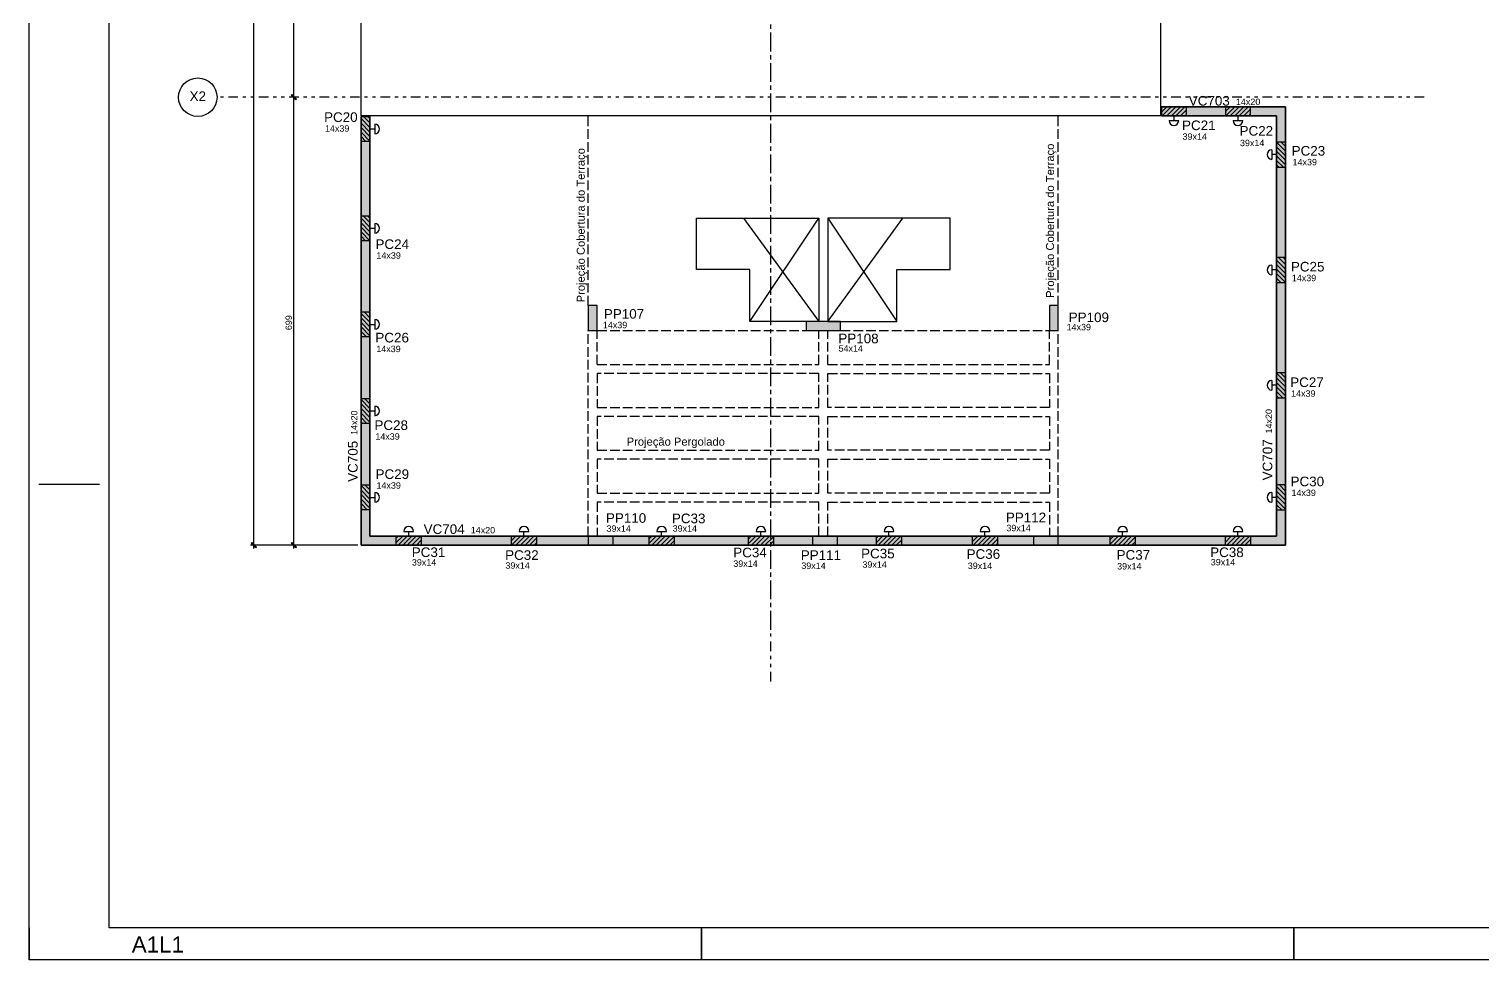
# Model space of a CAD drawing. Extents: x 0 to 95, y 0 to 59.4.
# Drawn here: x 0 to 45.41, y 0 to 29.05 of the extents above; entities that cross this region are included whole.
import ezdxf

# ---------------------------------------------------------------- set-up
doc = ezdxf.new("R2010")
doc.units = 0
doc.header["$MEASUREMENT"] = 0
doc.linetypes.add('ESTILO_TQS_0004', pattern=[1.09, 0.3, -0.15, 0.02, -0.15, 0.02, -0.15, 0.3])
doc.linetypes.add('ESTILO_TQS_0005', pattern=[0.4, 0.3, -0.1])
for name, color, linetype in [('1', 1, 'CONTINUOUS'), ('2', 2, 'CONTINUOUS'), ('20', 241, 'CONTINUOUS'), ('3', 3, 'CONTINUOUS'), ('37', 8, 'CONTINUOUS'), ('4', 4, 'CONTINUOUS'), ('5', 5, 'CONTINUOUS'), ('7', 7, 'CONTINUOUS'), ('8', 8, 'CONTINUOUS')]:
    doc.layers.add(name, color=color, linetype=linetype)
doc.styles.add('TQS_ARIAL', font='arial.ttf')

msp = doc.modelspace()

# ---------------------------------------------------------------- linework, layer by layer
at = {"layer": '1', "linetype": 'Continuous'}
for p, q in [((7.020947, 12.845198), (7.020947, 51.825202)), ((8.269849, 26.8252), (8.269849, 37.8452)), ((8.417961, 26.9252), (8.169849, 26.9252)), ((8.417961, 26.9252), (8.169849, 26.9252)), ((8.269849, 12.845198), (8.269849, 27.0252)), ((22.319785, 23.145197), (24.6676, 19.925195)), ((22.507602, 19.925195), (24.6676, 23.145197)), ((24.9476, 19.925195), (27.295415, 23.145197)), ((24.9476, 23.145197), (27.107598, 19.925195)), ((10.071957, 12.945198), (6.920947, 12.945198)), ((10.2676, 12.945198), (8.169849, 12.945198))]:
    msp.add_line(p, q, dxfattribs=at)
at = {"layer": '1', "linetype": 'ESTILO_TQS_0005'}
for p, q in [((17.4676, 20.425198), (17.4676, 26.345198)), ((32.1476, 20.425198), (32.1476, 26.345198)), ((17.4676, 13.225202), (17.4676, 19.645198)), ((17.7476, 19.645202), (24.2676, 19.645202)), ((17.7476, 18.585202), (17.7476, 19.645198)), ((24.6676, 18.585202), (24.6676, 19.645195)), ((24.9476, 18.585202), (24.9476, 19.645195)), ((25.3476, 19.645195), (31.8676, 19.645195)), ((31.8676, 18.585202), (31.8676, 19.645198)), ((32.1476, 13.225202), (32.1476, 19.645198)), ((17.7476, 18.585202), (24.6676, 18.585202)), ((24.9476, 18.585202), (31.8676, 18.585202))]:
    msp.add_line(p, q, dxfattribs=at)
at = {"layer": '1', "linetype": 'Continuous'}
for points in [[(58.000016, 0.000071), (39.500016, 0.000071), (39.500016, 1.000071), (39.500016, 0.000071), (21.000016, 0.000071), (21.000016, 1.000071), (21.000016, 0.000071), (21.000016, 1.000071), (21.000016, 0.000071), (0.000016, 0.000071), (0.000016, 1.000071), (0.000016, 0.000071), (0.000016, 29.700071), (2.500016, 29.700071), (0.000016, 29.700071), (0.000016, 59.400071), (2.500016, 59.400071), (0.000016, 59.400071)], [(8.34941, 26.863317), (8.206504, 27.006223), (8.188827, 26.988545), (8.331732, 26.845639), (8.34941, 26.863317)], [(8.34941, 26.863317), (8.206504, 27.006223), (8.188827, 26.988545), (8.331732, 26.845639), (8.34941, 26.863317)], [(7.100507, 12.883316), (6.957602, 13.026221), (6.939924, 13.008543), (7.08283, 12.865638), (7.100507, 12.883316)], [(8.34941, 12.883316), (8.206504, 13.026221), (8.188827, 13.008543), (8.331732, 12.865638), (8.34941, 12.883316)]]:
    msp.add_lwpolyline(points, dxfattribs=at)
at = {"layer": '1', "linetype": 'ESTILO_TQS_0005'}
for points in [[(17.7476, 17.245202), (24.6676, 17.245202), (24.6676, 18.305202), (17.7476, 18.305202), (17.7476, 17.245202)], [(31.8676, 17.245202), (24.9476, 17.245202), (24.9476, 18.305202), (31.8676, 18.305202), (31.8676, 17.245202)], [(17.7476, 15.905202), (24.6676, 15.905202), (24.6676, 16.965202), (17.7476, 16.965202), (17.7476, 15.905202)], [(31.8676, 15.905202), (24.9476, 15.905202), (24.9476, 16.965202), (31.8676, 16.965202), (31.8676, 15.905202)], [(17.7476, 14.565202), (24.6676, 14.565202), (24.6676, 15.625202), (17.7476, 15.625202), (17.7476, 14.565202)], [(31.8676, 14.565202), (24.9476, 14.565202), (24.9476, 15.625202), (31.8676, 15.625202), (31.8676, 14.565202)], [(17.7476, 13.225202), (24.6676, 13.225202), (24.6676, 14.285202), (17.7476, 14.285202), (17.7476, 13.225202)], [(31.8676, 13.225202), (24.9476, 13.225202), (24.9476, 14.285202), (31.8676, 14.285202), (31.8676, 13.225202)]]:
    msp.add_lwpolyline(points, dxfattribs=at)
at = {"layer": '1', "linetype": 'Continuous'}
msp.add_circle((5.270555, 26.9252), 0.6, dxfattribs=at)
for points in [[(8.34941, 26.863317), (8.206504, 27.006223), (8.188827, 26.988545)], [(8.34941, 26.863317), (8.206504, 27.006223), (8.188827, 26.988545)], [(8.34941, 26.863317), (8.188827, 26.988545), (8.331732, 26.845639)], [(8.34941, 26.863317), (8.188827, 26.988545), (8.331732, 26.845639)], [(8.34941, 26.863317), (8.331732, 26.845639), (8.34941, 26.863317)], [(8.34941, 26.863317), (8.331732, 26.845639), (8.34941, 26.863317)], [(7.100507, 12.883316), (6.957602, 13.026221), (6.939924, 13.008543)], [(7.100507, 12.883316), (6.939924, 13.008543), (7.08283, 12.865638)], [(7.100507, 12.883316), (7.08283, 12.865638), (7.100507, 12.883316)], [(8.34941, 12.883316), (8.206504, 13.026221), (8.188827, 13.008543)], [(8.34941, 12.883316), (8.188827, 13.008543), (8.331732, 12.865638)], [(8.34941, 12.883316), (8.331732, 12.865638), (8.34941, 12.883316)]]:
    msp.add_solid(points, dxfattribs=at)
at = {"layer": '2', "linetype": 'ESTILO_TQS_0004'}
for p, q in [((23.1676, 10.306425), (23.1676, 55.980159)), ((23.1676, 8.690241), (23.1676, 54.363975)), ((23.1676, 10.306428), (23.1676, 54.363975)), ((23.1676, 10.306425), (23.1676, 54.363972)), ((43.574805, 26.9252), (5.870555, 26.9252))]:
    msp.add_line(p, q, dxfattribs=at)
at = {"layer": '2', "linetype": 'Continuous'}
for p, q in [((8.517961, 26.9252), (8.517961, 26.9252)), ((8.517961, 26.9252), (8.517961, 26.9252)), ((35.367644, 26.458098), (35.534763, 26.625217)), ((35.367644, 26.59952), (35.393341, 26.625217)), ((35.396184, 26.345217), (35.676184, 26.625217)), ((35.537605, 26.345217), (35.817605, 26.625217)), ((35.679027, 26.345217), (35.959027, 26.625217)), ((35.757644, 26.345217), (35.757644, 26.195217)), ((35.820448, 26.345217), (36.100448, 26.625217)), ((35.96187, 26.345217), (36.147644, 26.530992)), ((36.103291, 26.345217), (36.147644, 26.38957)), ((37.367644, 26.478199), (37.514665, 26.62522)), ((37.367644, 26.619621), (37.373244, 26.62522)), ((37.376086, 26.34522), (37.656086, 26.62522)), ((37.517508, 26.34522), (37.797508, 26.62522)), ((37.658929, 26.34522), (37.938929, 26.62522)), ((37.757644, 26.34522), (37.757644, 26.19522)), ((37.80035, 26.34522), (38.08035, 26.62522)), ((37.941772, 26.34522), (38.147644, 26.551093)), ((38.083193, 26.34522), (38.147644, 26.409671)), ((10.3676, 26.260531), (10.6476, 25.980531)), ((10.3676, 26.11911), (10.6476, 25.83911)), ((10.3676, 25.977689), (10.6476, 25.697689)), ((10.444351, 26.325202), (10.6476, 26.121953)), ((10.585772, 26.325202), (10.6476, 26.263374)), ((10.6476, 25.935202), (10.7976, 25.935202)), ((10.7976, 26.085202), (10.7976, 25.785202)), ((35.607644, 26.195217), (35.907644, 26.195217)), ((37.607644, 26.19522), (37.907644, 26.19522)), ((10.3676, 25.836267), (10.6476, 25.556267)), ((10.3676, 25.694846), (10.517244, 25.545202)), ((10.3676, 25.553424), (10.375823, 25.545202)), ((38.9676, 25.520538), (39.2476, 25.240538)), ((39.104358, 25.525202), (39.2476, 25.38196)), ((39.24578, 25.525202), (39.2476, 25.523381)), ((38.8176, 25.285202), (38.8176, 24.985202)), ((38.9676, 25.135202), (38.8176, 25.135202)), ((38.9676, 25.379117), (39.2476, 25.099117)), ((38.9676, 25.237696), (39.2476, 24.957696)), ((38.9676, 25.096274), (39.2476, 24.816274)), ((38.9676, 24.954853), (39.177251, 24.745202)), ((38.9676, 24.813432), (39.03583, 24.745202)), ((10.433081, 23.225202), (10.6476, 23.010683)), ((10.574503, 23.225202), (10.6476, 23.152104)), ((10.3676, 23.149261), (10.6476, 22.869261)), ((10.3676, 23.00784), (10.6476, 22.72784)), ((10.3676, 22.866419), (10.6476, 22.586419)), ((10.3676, 22.724997), (10.6476, 22.445202)), ((10.6476, 22.835202), (10.7976, 22.835202)), ((10.7976, 22.985202), (10.7976, 22.685202)), ((10.3676, 22.583576), (10.505974, 22.445202)), ((38.9676, 21.843583), (39.2476, 21.563583)), ((39.027403, 21.925202), (39.2476, 21.705005)), ((39.168824, 21.925202), (39.2476, 21.846426)), ((38.8176, 21.685202), (38.8176, 21.385202)), ((38.9676, 21.535202), (38.8176, 21.535202)), ((38.9676, 21.702162), (39.2476, 21.422162)), ((38.9676, 21.56074), (39.2476, 21.28074)), ((38.9676, 21.419319), (39.241718, 21.145202)), ((38.9676, 21.277898), (39.100296, 21.145202)), ((10.3676, 20.179413), (10.6476, 19.899413)), ((10.3676, 20.037992), (10.6476, 19.757992)), ((10.463233, 20.225202), (10.6476, 20.040834)), ((10.604654, 20.225202), (10.6476, 20.182256)), ((10.7976, 19.985202), (10.7976, 19.685202)), ((10.3676, 19.89657), (10.6476, 19.61657)), ((10.3676, 19.755149), (10.6476, 19.475149)), ((10.3676, 19.613728), (10.536126, 19.445202)), ((10.6476, 19.835202), (10.7976, 19.835202)), ((10.3676, 19.472306), (10.394705, 19.445202)), ((38.9676, 18.308049), (39.2476, 18.028049)), ((38.9676, 18.166628), (39.2476, 17.886628)), ((39.091869, 18.325202), (39.2476, 18.169471)), ((39.23329, 18.325202), (39.2476, 18.310892)), ((38.8176, 18.085202), (38.8176, 17.785202)), ((38.9676, 17.935202), (38.8176, 17.935202)), ((38.9676, 18.025207), (39.2476, 17.745207)), ((38.9676, 17.883785), (39.2476, 17.603785)), ((38.9676, 17.742364), (39.164762, 17.545202)), ((10.3676, 17.492407), (10.6476, 17.212407)), ((10.3676, 17.350986), (10.6476, 17.070986)), ((10.476227, 17.525202), (10.6476, 17.353829)), ((10.617648, 17.525202), (10.6476, 17.49525)), ((10.7976, 17.285202), (10.7976, 16.985202)), ((38.9676, 17.600942), (39.023341, 17.545202)), ((10.3676, 17.209564), (10.6476, 16.929564)), ((10.3676, 17.068143), (10.6476, 16.788143)), ((10.3676, 16.926722), (10.54912, 16.745202)), ((10.6476, 17.135202), (10.7976, 17.135202)), ((10.3676, 16.7853), (10.407699, 16.745202)), ((10.3676, 14.805401), (10.6476, 14.525401)), ((10.3676, 14.66398), (10.6476, 14.38398)), ((10.489221, 14.825202), (10.6476, 14.666823)), ((10.630643, 14.825202), (10.6476, 14.808244)), ((10.7976, 14.585202), (10.7976, 14.285202)), ((38.8176, 14.585202), (38.8176, 14.285202)), ((38.9676, 14.772515), (39.2476, 14.492515)), ((38.9676, 14.631094), (39.2476, 14.351094)), ((39.056335, 14.825202), (39.2476, 14.633937)), ((39.197757, 14.825202), (39.2476, 14.775358)), ((10.3676, 14.522559), (10.6476, 14.242559)), ((10.3676, 14.381137), (10.6476, 14.101137)), ((10.3676, 14.239716), (10.562114, 14.045202)), ((10.3676, 14.098295), (10.420693, 14.045202)), ((10.6476, 14.435202), (10.7976, 14.435202)), ((38.9676, 14.435202), (38.8176, 14.435202)), ((38.9676, 14.489673), (39.2476, 14.209673)), ((38.9676, 14.348251), (39.2476, 14.068251)), ((38.9676, 14.20683), (39.129228, 14.045202)), ((38.9676, 14.065409), (38.987807, 14.045202)), ((11.467591, 13.023226), (11.669564, 13.225198)), ((11.467591, 13.164647), (11.528142, 13.225198)), ((11.530985, 12.945198), (11.810985, 13.225198)), ((11.672406, 12.945198), (11.952406, 13.225198)), ((11.707591, 13.375198), (12.007591, 13.375198)), ((11.813828, 12.945198), (12.093828, 13.225198)), ((11.857591, 13.225198), (11.857591, 13.375198)), ((11.955249, 12.945198), (12.235249, 13.225198)), ((15.067591, 12.946271), (15.346519, 13.225198)), ((15.067591, 13.087692), (15.205097, 13.225198)), ((15.20794, 12.945198), (15.48794, 13.225198)), ((15.307591, 13.375198), (15.607591, 13.375198)), ((15.349361, 12.945198), (15.629361, 13.225198)), ((15.457591, 13.225198), (15.457591, 13.375198)), ((15.490783, 12.945198), (15.770783, 13.225198)), ((19.367591, 13.00363), (19.589158, 13.225197)), ((19.367591, 13.145052), (19.447737, 13.225197)), ((19.45058, 12.945197), (19.73058, 13.225197)), ((19.592001, 12.945197), (19.872001, 13.225197)), ((19.607591, 13.375197), (19.907591, 13.375197)), ((19.733422, 12.945197), (20.013422, 13.225197)), ((19.757591, 13.225197), (19.757591, 13.375197)), ((19.874844, 12.945197), (20.147591, 13.217945)), ((22.467591, 12.99236), (22.700429, 13.225198)), ((22.467591, 13.133782), (22.559008, 13.225198)), ((22.561851, 12.945198), (22.841851, 13.225198)), ((22.703272, 12.945198), (22.983272, 13.225198)), ((22.707591, 13.375198), (23.007591, 13.375198)), ((22.844693, 12.945198), (23.124693, 13.225198)), ((22.857591, 13.225198), (22.857591, 13.375198)), ((22.986115, 12.945198), (23.247591, 13.206675)), ((26.467591, 13.032562), (26.660227, 13.225198)), ((26.467591, 13.173984), (26.518806, 13.225198)), ((26.521649, 12.945198), (26.801649, 13.225198)), ((26.66307, 12.945198), (26.94307, 13.225198)), ((26.707591, 13.375198), (27.007591, 13.375198)), ((26.804491, 12.945198), (27.084491, 13.225198)), ((26.857591, 13.225198), (26.857591, 13.375198)), ((26.945913, 12.945198), (27.225913, 13.225198)), ((29.467591, 13.062714), (29.630076, 13.225198)), ((29.467591, 13.204135), (29.488654, 13.225198)), ((29.491497, 12.945198), (29.771497, 13.225198)), ((29.632918, 12.945198), (29.912918, 13.225198)), ((29.707591, 13.375198), (30.007591, 13.375198)), ((29.77434, 12.945198), (30.05434, 13.225198)), ((29.857591, 13.225198), (29.857591, 13.375198)), ((29.915761, 12.945198), (30.195761, 13.225198)), ((33.767591, 12.978652), (34.014138, 13.225198)), ((33.767591, 13.120073), (33.872716, 13.225198)), ((33.875559, 12.945198), (34.155559, 13.225198)), ((34.007591, 13.375198), (34.307591, 13.375198)), ((34.016981, 12.945198), (34.296981, 13.225198)), ((34.157591, 13.225198), (34.157591, 13.375198)), ((34.158402, 12.945198), (34.438402, 13.225198)), ((34.299823, 12.945198), (34.547591, 13.192966)), ((37.367591, 13.043118), (37.549672, 13.225198)), ((37.367591, 13.184539), (37.40825, 13.225198)), ((37.411093, 12.945198), (37.691093, 13.225198)), ((37.552514, 12.945198), (37.832514, 13.225198)), ((37.607591, 13.375198), (37.907591, 13.375198)), ((37.693936, 12.945198), (37.973936, 13.225198)), ((37.757591, 13.225198), (37.757591, 13.375198)), ((37.835357, 12.945198), (38.115357, 13.225198)), ((10.171957, 12.945198), (10.171957, 12.945198)), ((10.3676, 12.945198), (10.3676, 12.945198)), ((12.09667, 12.945198), (12.247591, 13.096119)), ((12.238092, 12.945198), (12.247591, 12.954698)), ((15.632204, 12.945198), (15.847591, 13.160585)), ((15.773626, 12.945198), (15.847591, 13.019164)), ((20.016265, 12.945197), (20.147591, 13.076523)), ((23.127536, 12.945198), (23.247591, 13.065254)), ((27.087334, 12.945198), (27.247591, 13.105456)), ((27.228755, 12.945198), (27.247591, 12.964034)), ((30.057183, 12.945198), (30.247591, 13.135607)), ((30.198604, 12.945198), (30.247591, 12.994186)), ((34.441245, 12.945198), (34.547591, 13.051545)), ((37.976778, 12.945198), (38.147591, 13.116011)), ((38.1182, 12.945198), (38.147591, 12.97459))]:
    msp.add_line(p, q, dxfattribs=at)
for centre, start, end in [((10.7976, 25.935202), 270, 90), ((35.757644, 26.195217), 180, 0), ((37.757644, 26.19522), 180, 0), ((38.8176, 25.135202), 90, 270), ((10.7976, 22.835202), 270, 90), ((38.8176, 21.535202), 90, 270), ((10.7976, 19.835202), 270, 90), ((38.8176, 17.935202), 90, 270), ((10.7976, 17.135202), 270, 90), ((10.7976, 14.435202), 270, 90), ((38.8176, 14.435202), 90, 270), ((11.857591, 13.375198), 0, 180), ((15.457591, 13.375198), 0, 180), ((19.757591, 13.375197), 0, 180), ((22.857591, 13.375198), 0, 180), ((26.857591, 13.375198), 0, 180), ((29.857591, 13.375198), 0, 180), ((34.157591, 13.375198), 0, 180), ((37.757591, 13.375198), 0, 180)]:
    msp.add_arc(centre, 0.15, start, end, dxfattribs=at)
at = {"layer": '20', "linetype": 'Continuous'}
msp.add_lwpolyline([(10.3676, 26.325202), (10.3676, 12.945198), (39.2476, 12.945198), (39.2476, 26.625202), (35.367644, 26.625202), (35.367644, 26.345198), (38.9676, 26.345198), (38.9676, 13.225202), (10.6476, 13.225202), (10.6476, 26.325202), (10.3676, 26.325202)], dxfattribs=at)
for points in [[(38.9676, 26.345198), (39.2476, 26.625202), (35.367644, 26.625202)], [(38.9676, 26.345198), (35.367644, 26.625202), (35.367644, 26.345198)], [(38.9676, 26.345198), (39.2476, 12.945198), (39.2476, 26.625202)], [(38.9676, 26.345198), (38.9676, 13.225202), (39.2476, 12.945198)], [(10.6476, 13.225202), (10.6476, 26.325202), (10.3676, 26.325202)], [(10.6476, 13.225202), (10.3676, 26.325202), (10.3676, 12.945198)], [(10.6476, 13.225202), (10.3676, 12.945198), (39.2476, 12.945198)], [(10.6476, 13.225202), (39.2476, 12.945198), (38.9676, 13.225202)]]:
    msp.add_solid(points, dxfattribs=at)
at = {"layer": '3', "linetype": 'Continuous'}
for q in [(35.3476, 38.325202), (10.3676, 26.345195)]:
    msp.add_line((35.3476, 26.345195), q, dxfattribs=at)
for points in [[(10.3676, 26.345195), (10.3676, 51.725202), (39.2476, 51.725202), (39.2476, 38.045202), (35.367644, 38.045202)], [(35.367696, 26.625198), (39.2476, 26.625198), (39.2476, 12.945198), (10.3676, 12.945198), (10.3676, 26.325202)]]:
    msp.add_lwpolyline(points, dxfattribs=at)
at = {"layer": '37', "linetype": 'Continuous'}
for points in [[(17.4676, 19.645198), (17.7476, 19.645198), (17.7476, 20.425195)], [(17.4676, 19.645198), (17.7476, 20.425195), (17.4676, 20.425195)], [(17.4676, 19.645198), (17.4676, 20.425195), (17.4676, 19.645198)], [(31.8676, 19.645198), (32.1476, 19.645198), (32.1476, 20.425195)], [(31.8676, 19.645198), (32.1476, 20.425195), (31.8676, 20.425195)], [(31.8676, 19.645198), (31.8676, 20.425195), (31.8676, 19.645198)], [(24.2676, 19.645195), (25.3476, 19.645195), (25.3476, 19.925198)], [(24.2676, 19.645195), (25.3476, 19.925198), (24.2676, 19.925198)], [(24.2676, 19.645195), (24.2676, 19.925198), (24.2676, 19.645195)], [(17.4676, 12.945198), (18.2476, 12.945198), (18.2476, 13.225202)], [(17.4676, 12.945198), (18.2476, 13.225202), (17.4676, 13.225202)], [(17.4676, 12.945198), (17.4676, 13.225202), (17.4676, 12.945198)], [(24.4676, 12.945198), (25.2476, 12.945198), (25.2476, 13.225202)], [(24.4676, 12.945198), (25.2476, 13.225202), (24.4676, 13.225202)], [(24.4676, 12.945198), (24.4676, 13.225202), (24.4676, 12.945198)], [(31.367591, 12.945198), (32.1476, 12.945198), (32.1476, 13.225198)], [(31.367591, 12.945198), (32.1476, 13.225198), (31.367591, 13.225198)], [(31.367591, 12.945198), (31.367591, 13.225198), (31.367591, 12.945198)]]:
    msp.add_solid(points, dxfattribs=at)
at = {"layer": '4', "linetype": 'Continuous'}
msp.add_lwpolyline([(10.6476, 26.325198), (10.6476, 13.225198), (38.9676, 13.225198), (38.9676, 26.345195), (35.3676, 26.345195), (35.3676, 26.625198), (39.2476, 26.625198), (39.2476, 12.945195), (10.3676, 12.945195), (10.3676, 26.325198), (10.6476, 26.325198)], dxfattribs=at)
at = {"layer": '5', "linetype": 'Continuous'}
for points in [[(36.147644, 26.625217), (35.367644, 26.625217), (35.367644, 26.345217), (36.147644, 26.345217), (36.147644, 26.625217)], [(38.147644, 26.62522), (37.367644, 26.62522), (37.367644, 26.34522), (38.147644, 26.34522), (38.147644, 26.62522)], [(10.3676, 25.545202), (10.3676, 26.325202), (10.6476, 26.325202), (10.6476, 25.545202), (10.3676, 25.545202)], [(39.2476, 24.745202), (39.2476, 25.525202), (38.9676, 25.525202), (38.9676, 24.745202), (39.2476, 24.745202)], [(10.3676, 22.445202), (10.3676, 23.225202), (10.6476, 23.225202), (10.6476, 22.445202), (10.3676, 22.445202)], [(39.2476, 21.145202), (39.2476, 21.925202), (38.9676, 21.925202), (38.9676, 21.145202), (39.2476, 21.145202)], [(10.3676, 19.445202), (10.3676, 20.225202), (10.6476, 20.225202), (10.6476, 19.445202), (10.3676, 19.445202)], [(17.4676, 19.645198), (17.7476, 19.645198), (17.7476, 20.425195), (17.4676, 20.425195), (17.4676, 19.645198)], [(31.8676, 19.645198), (32.1476, 19.645198), (32.1476, 20.425195), (31.8676, 20.425195), (31.8676, 19.645198)], [(24.2676, 19.645195), (25.3476, 19.645195), (25.3476, 19.925198), (24.2676, 19.925198), (24.2676, 19.645195)], [(39.2476, 17.545202), (39.2476, 18.325202), (38.9676, 18.325202), (38.9676, 17.545202), (39.2476, 17.545202)], [(10.3676, 16.745202), (10.3676, 17.525202), (10.6476, 17.525202), (10.6476, 16.745202), (10.3676, 16.745202)], [(10.3676, 14.045202), (10.3676, 14.825202), (10.6476, 14.825202), (10.6476, 14.045202), (10.3676, 14.045202)], [(39.2476, 14.045202), (39.2476, 14.825202), (38.9676, 14.825202), (38.9676, 14.045202), (39.2476, 14.045202)], [(12.247591, 12.945198), (11.467591, 12.945198), (11.467591, 13.225198), (12.247591, 13.225198), (12.247591, 12.945198)], [(15.847591, 12.945198), (15.067591, 12.945198), (15.067591, 13.225198), (15.847591, 13.225198), (15.847591, 12.945198)], [(17.4676, 12.945198), (18.2476, 12.945198), (18.2476, 13.225202), (17.4676, 13.225202), (17.4676, 12.945198)], [(20.147591, 12.945197), (19.367591, 12.945197), (19.367591, 13.225197), (20.147591, 13.225197), (20.147591, 12.945197)], [(23.247591, 12.945198), (22.467591, 12.945198), (22.467591, 13.225198), (23.247591, 13.225198), (23.247591, 12.945198)], [(24.4676, 12.945198), (25.2476, 12.945198), (25.2476, 13.225202), (24.4676, 13.225202), (24.4676, 12.945198)], [(27.247591, 12.945198), (26.467591, 12.945198), (26.467591, 13.225198), (27.247591, 13.225198), (27.247591, 12.945198)], [(30.247591, 12.945198), (29.467591, 12.945198), (29.467591, 13.225198), (30.247591, 13.225198), (30.247591, 12.945198)], [(31.367591, 12.945198), (32.1476, 12.945198), (32.1476, 13.225198), (31.367591, 13.225198), (31.367591, 12.945198)], [(34.547591, 12.945198), (33.767591, 12.945198), (33.767591, 13.225198), (34.547591, 13.225198), (34.547591, 12.945198)], [(38.147591, 12.945198), (37.367591, 12.945198), (37.367591, 13.225198), (38.147591, 13.225198), (38.147591, 12.945198)]]:
    msp.add_lwpolyline(points, dxfattribs=at)
at = {"layer": '7', "linetype": 'Continuous'}
msp.add_line((0.300016, 14.850071), (2.200016, 14.850071), dxfattribs=at)
msp.add_lwpolyline([(2.500016, 58.400071), (94.000016, 58.400071), (94.000016, 1.000071), (2.500016, 1.000071), (2.500016, 58.400071)], dxfattribs=at)
at = {"layer": '8', "linetype": 'Continuous'}
for points in [[(22.507602, 19.925195), (22.507602, 21.545198), (20.847602, 21.545198), (20.847602, 23.145195), (24.6676, 23.145195), (24.6676, 19.925195), (22.507602, 19.925195)], [(27.107598, 19.925195), (27.107598, 21.545198), (28.767598, 21.545198), (28.767598, 23.145195), (24.9476, 23.145195), (24.9476, 19.925195), (27.107598, 19.925195)]]:
    msp.add_lwpolyline(points, dxfattribs=at)

# ---------------------------------------------------------------- texts
at = {"layer": '1', "linetype": 'Continuous', "style": 'TQS_ARIAL'}
msp.add_text('A1L1', height=0.5, dxfattribs=at).set_placement((3.207524, 0.231042))
at = {"layer": '2', "linetype": 'Continuous', "style": 'TQS_ARIAL'}
for s, height, p in [('14x20', 0.2, (37.696245, 26.68218)), ('14x39', 0.2, (9.242901, 25.850451)), ('39x14', 0.2, (36.028452, 25.597658)), ('39x14', 0.2, (37.821124, 25.397539)), ('14x39', 0.2, (39.464667, 24.800278)), ('14x39', 0.2, (10.849276, 21.885027)), ('14x39', 0.2, (39.4417, 21.183025)), ('14x39', 0.2, (17.922004, 19.715346)), ('14x39', 0.2, (32.406734, 19.650949)), ('14x39', 0.2, (10.845508, 18.96884)), ('54x14', 0.2, (25.283824, 18.98488)), ('14x39', 0.2, (39.419453, 17.576699)), ('14x39', 0.2, (10.815798, 16.236615)), ('Projeção Pergolado', 0.25, (18.666057, 16.050936)), ('14x39', 0.2, (10.85069, 14.707528)), ('14x39', 0.2, (39.430507, 14.479575)), ('14x20', 0.2, (13.796989, 13.312583)), ('39x14', 0.2, (18.034769, 13.361132)), ('39x14', 0.2, (20.100684, 13.366349)), ('39x14', 0.2, (30.5256, 13.379482)), ('39x14', 0.2, (11.957015, 12.307781)), ('39x14', 0.2, (14.87851, 12.208185)), ('39x14', 0.2, (21.995998, 12.267161)), ('39x14', 0.2, (24.120622, 12.203088)), ('39x14', 0.2, (26.029059, 12.239507)), ('39x14', 0.2, (29.320443, 12.200714)), ('39x14', 0.2, (33.985042, 12.185203)), ('39x14', 0.2, (36.909692, 12.313467))]:
    msp.add_text(s, height=height, dxfattribs=at).set_placement(p)
for s, height, p in [('Projeção Cobertura do Terraço', 0.25, (32.013873, 20.663023)), ('Projeção Cobertura do Terraço', 0.25, (17.356416, 20.523034)), ('699', 0.2, (8.209849, 19.655199)), ('14x20', 0.2, (10.254038, 16.38575)), ('14x20', 0.2, (38.820941, 16.431896))]:
    msp.add_text(s, height=height, rotation=90, dxfattribs=at).set_placement(p)
at = {"layer": '4', "linetype": 'Continuous', "style": 'TQS_ARIAL'}
for s, p in [('X2', (5.013834, 26.806224)), ('VC703', (36.22263, 26.664698)), ('PC20', (9.214011, 26.153404)), ('PC21', (36.012057, 25.897635)), ('PC22', (37.808852, 25.726503)), ('PC23', (39.435777, 25.10323)), ('PC24', (10.820386, 22.187979)), ('PC25', (39.41281, 21.485977)), ('PP107', (17.953702, 20.012708)), ('PP109', (32.472226, 19.905873)), ('PC26', (10.816618, 19.271793)), ('PP108', (25.277402, 19.24552)), ('PC27', (39.390563, 17.879651)), ('PC28', (10.786908, 16.539568)), ('PC29', (10.821801, 15.010481)), ('PC30', (39.401617, 14.782527)), ('PP110', (18.01751, 13.641844)), ('PC33', (20.078844, 13.629955)), ('PP112', (30.508341, 13.660194)), ('VC704', (12.323374, 13.295101)), ('PC31', (11.953027, 12.573898)), ('PC32', (14.869306, 12.48521)), ('PC34', (21.995014, 12.565551)), ('PP111', (24.103363, 12.4838)), ('PC35', (25.987896, 12.533357)), ('PC36', (29.283528, 12.517404)), ('PC37', (33.96869, 12.490708)), ('PC38', (36.890367, 12.572623))]:
    msp.add_text(s, height=0.3, dxfattribs=at).set_placement(p)
for s, p in [('VC705', (10.263987, 14.920957)), ('VC707', (38.83089, 14.967103))]:
    msp.add_text(s, height=0.3, rotation=90, dxfattribs=at).set_placement(p)

doc.saveas('drawing.dxf')
